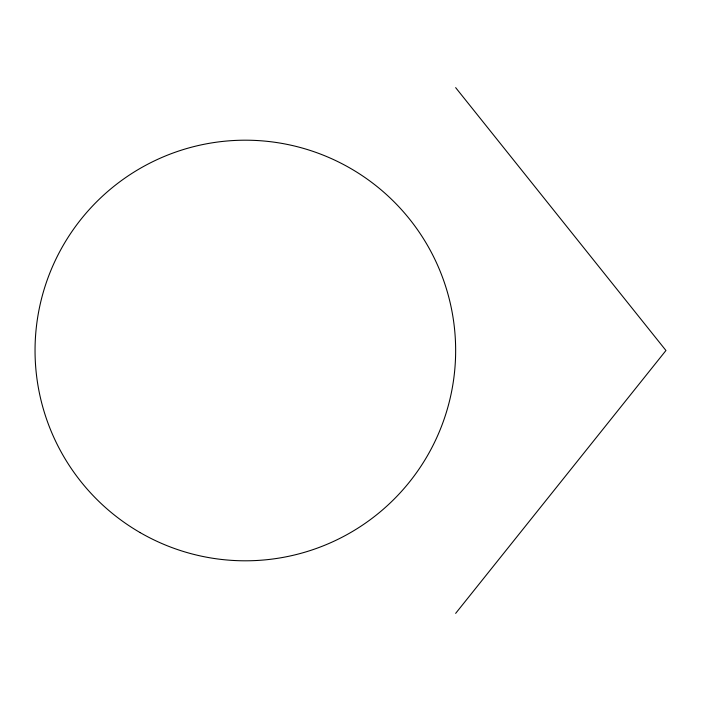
<?xml version="1.0" encoding="UTF-8"?>
<svg xmlns="http://www.w3.org/2000/svg" width="701" height="701" viewBox="0 0 701 701"><rect width="100%" height="100%" fill="white"/><g stroke="black" fill="none" stroke-linecap="round" stroke-linejoin="round"><path stroke-width="1.05" d="M455.65 613.375L665.95 350.5L455.65 87.625M140.2 532.629A210.3 210.3 0 0 0 455.65 350.5A210.3 210.3 0 0 0 140.2 168.371A210.3 210.3 0 0 0 140.2 532.629"/></g></svg>
